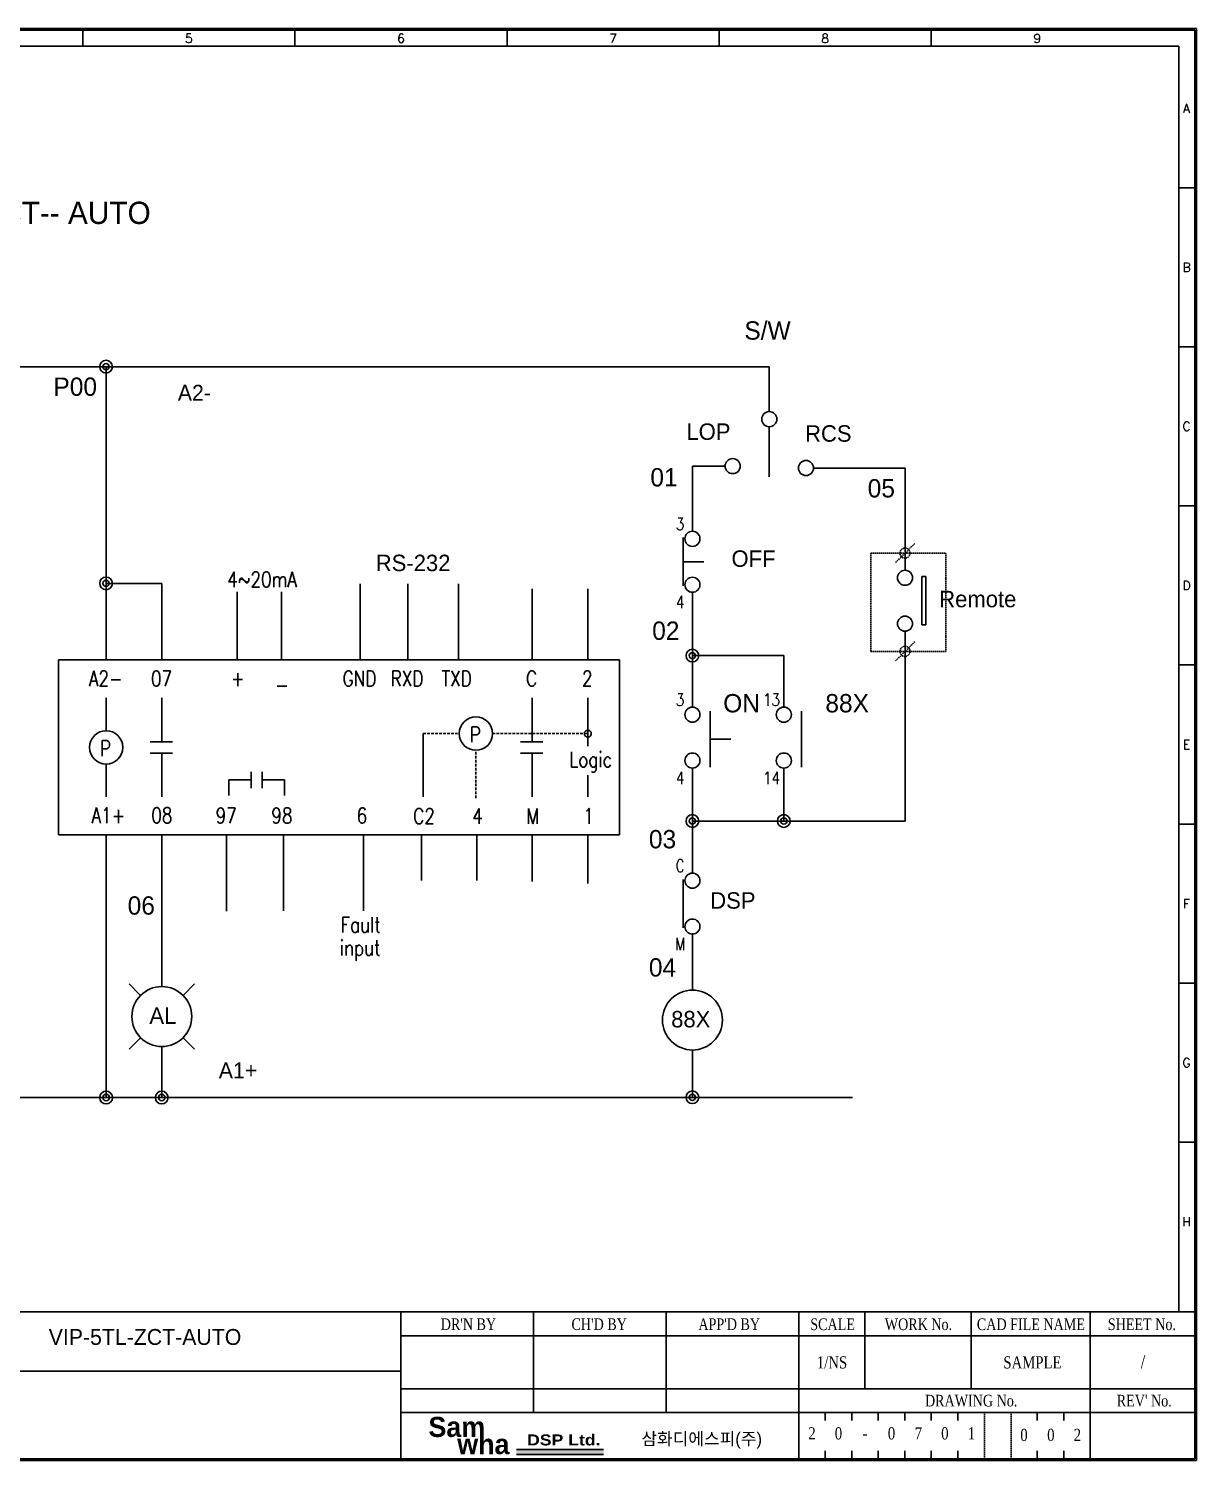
# Model space of a CAD drawing. Header units: millimetres. Extents: x 87 to 927, y 85 to 1088.
# Drawn here: x 680.3 to 900.5, y 84.8 to 354.8 of the extents above; entities that cross this region are included whole.
import ezdxf
from ezdxf.enums import TextEntityAlignment as Align

# ---------------------------------------------------------------- set-up
doc = ezdxf.new("R2010")
doc.units = ezdxf.units.MM
doc.linetypes.add('DASHED', pattern=[0.75, 0.5, -0.25])
doc.linetypes.add('HIDDEN', pattern=[0.375, 0.25, -0.125])
for name, color, linetype in [('20', 2, 'Continuous'), ('30', 3, 'Continuous'), ('4', 133, 'Continuous'), ('40', 4, 'Continuous'), ('70', 7, 'Continuous'), ('ASHADE', 7, 'Continuous')]:
    doc.layers.add(name, color=color, linetype=linetype)
doc.styles.add('ghs', font='NGULIM.TTF')
doc.styles.add('SD', font='ROMAND.shx', dxfattribs={"width": 0.8})
doc.styles.add('SIMPLEX', font='SIMPLEX')
doc.styles.add('SS', font='batang.ttc', dxfattribs={"width": 0.8})
doc.styles.get("Standard").update_dxf_attribs({"font": 'BareunDotumPro1.ttf'})

# ---------------------------------------------------------------- blocks, each defined once
blk = doc.blocks.new('makedsp')
at = {"layer": 'ASHADE'}
blk.add_hatch(color=5, dxfattribs=at).paths.add_polyline_path([(624.13, 175.72), (624.13, 176.66), (640.57, 176.66), (640.57, 175.72)])
at = {"layer": 'ASHADE', "color": 5}
for p, q in [((624.13, 176.66), (640.57, 176.66)), ((640.57, 175.72), (624.13, 175.72))]:
    blk.add_line(p, q, dxfattribs=at)
at = {"layer": 'ASHADE', "color": 20, "insert": (607.55, 182.79), "char_height": 3.7908, "width": 13.6224, "attachment_point": 1}
blk.add_mtext('{\\fPump Demi Bold LET|b0|i0|c0|p2;Sam}', dxfattribs=at)
at = {"layer": 'ASHADE', "color": 5, "insert": (612.98, 179.54), "char_height": 3.7908, "width": 13.6224, "attachment_point": 1}
blk.add_mtext('{\\fPump Demi Bold LET|b0|i0|c0|p2;wha}', dxfattribs=at)
at = {"layer": 'ASHADE', "insert": (626.15, 179.48), "char_height": 2.0792, "width": 16.1395, "attachment_point": 1}
blk.add_mtext('{\\fArial Black|b0|i0|c0|p34;DSP Ltd.}', dxfattribs=at)

msp = doc.modelspace()

# ---------------------------------------------------------------- linework, layer by layer
for p, q in [((819.956, 279.737), (819.956, 270.26)), ((845.558, 271.945), (845.558, 252.677)), ((848.726, 251.478), (849.466, 251.478)), ((849.466, 251.478), (849.466, 242.366)), ((845.558, 241.167), (845.558, 205.381)), ((849.466, 242.366), (848.726, 242.366)), ((685.9, 235.773), (791.707, 235.773)), ((685.9, 202.779), (685.9, 235.773)), ((791.707, 235.773), (791.707, 202.779)), ((694.9, 222.417), (694.9, 228.613)), ((705.4, 220.29), (705.4, 228.613)), ((775.234, 220.29), (775.234, 228.613)), ((785.734, 228.613), (785.734, 219.47)), ((707.39, 220.29), (703.19, 220.29)), ((777.224, 220.29), (773.024, 220.29)), ((694.9, 209.938), (694.9, 216.129)), ((707.39, 218.19), (703.19, 218.19)), ((705.4, 209.938), (705.4, 218.19)), ((777.224, 218.19), (773.024, 218.19)), ((775.234, 209.938), (775.234, 218.19)), ((722.241, 211.606), (722.241, 214.68)), ((724.341, 211.606), (724.341, 214.68)), ((775.234, 209.938), (775.234, 214.027)), ((785.734, 209.938), (785.734, 214.027)), ((718.041, 210.163), (718.041, 213.126)), ((722.241, 213.126), (718.041, 213.126)), ((728.541, 213.126), (724.341, 213.126)), ((728.541, 210.163), (728.541, 213.126)), ((791.707, 202.779), (685.9, 202.779)), ((701.404, 172.503), (699.239, 174.668)), ((709.396, 172.503), (711.561, 174.668)), ((701.404, 164.511), (699.239, 162.346)), ((709.396, 164.511), (711.561, 162.346))]:
    msp.add_line(p, q)
at = {"linetype": 'HIDDEN'}
for p, q in [((847.391, 257.729), (843.725, 254.063)), ((847.391, 239.2), (843.725, 235.534))]:
    msp.add_line(p, q, dxfattribs=at)
at = {"color": 1, "linetype": 'DASHED'}
for p, q in [((754.687, 221.861), (761.491, 221.861)), ((767.778, 221.861), (785.734, 221.861))]:
    msp.add_line(p, q, dxfattribs=at)
at = {"color": 1}
msp.add_line((754.687, 209.938), (754.687, 221.861), dxfattribs=at)
at = {"linetype": 'DASHED'}
msp.add_line((764.634, 209.675), (764.634, 218.717), dxfattribs=at)
at = {"color": 2, "linetype": 'HIDDEN'}
msp.add_lwpolyline([(839.077, 255.896), (853.229, 255.896), (853.229, 237.367), (839.077, 237.367)], close=True, dxfattribs=at)
at = {"linetype": 'HIDDEN'}
for centre in [(845.558, 255.896), (845.558, 237.367)]:
    msp.add_circle(centre, 0.95, dxfattribs=at)
at = {"color": 1}
msp.add_circle((764.634, 221.861), 3.144, dxfattribs=at)
for centre, radius in [((694.9, 219.273), 3.144), ((785.734, 221.861), 0.651)]:
    msp.add_circle(centre, radius)
at = {"layer": '20', "color": 7}
for p, q in [((523.797, 351.51), (897.197, 351.51)), ((897.197, 351.51), (897.197, 112.81))]:
    msp.add_line(p, q, dxfattribs=at)
at = {"layer": '30', "color": 7}
for p, q in [((690.497, 351.51), (690.497, 354.81)), ((730.497, 351.51), (730.497, 354.81)), ((770.497, 351.51), (770.497, 354.81)), ((810.497, 351.51), (810.497, 354.81)), ((850.497, 351.51), (850.497, 354.81)), ((900.497, 324.81), (897.197, 324.81)), ((900.497, 294.81), (897.197, 294.81)), ((900.497, 264.81), (897.197, 264.81)), ((900.497, 234.81), (897.197, 234.81)), ((900.497, 204.81), (897.197, 204.81)), ((900.497, 174.81), (897.197, 174.81)), ((900.497, 144.81), (897.197, 144.81))]:
    msp.add_line(p, q, dxfattribs=at)
at = {"layer": '4', "color": 0}
for p, q in [((805.456, 272.308), (811.634, 272.308)), ((828.297, 271.945), (845.558, 271.945)), ((694.878, 250.185), (705.378, 250.185)), ((805.456, 236.582), (822.696, 236.582)), ((805.456, 205.381), (845.558, 205.381)), ((674.2, 153.235), (835.675, 153.235))]:
    msp.add_line(p, q, dxfattribs=at)
for centre in [(694.878, 291.058), (694.878, 250.185), (805.456, 236.582), (805.456, 205.381), (822.696, 205.381), (694.9, 153.235), (705.387, 153.235), (805.456, 153.29)]:
    msp.add_circle(centre, 1.2, dxfattribs=at)
at = {"layer": '40', "color": 7}
for p, q in [((750.497, 84.81), (750.497, 112.81)), ((775.497, 93.81), (775.497, 112.81)), ((800.497, 93.81), (800.497, 112.81)), ((825.497, 84.81), (825.497, 112.81)), ((837.997, 98.31), (837.997, 112.81)), ((857.997, 98.31), (857.997, 112.81)), ((880.497, 98.31), (880.497, 112.81)), ((900.497, 108.31), (750.497, 108.31)), ((750.497, 101.61), (660.497, 101.61)), ((900.297, 98.31), (750.497, 98.31)), ((880.497, 84.81), (880.497, 98.31)), ((900.297, 93.81), (750.497, 93.81)), ((830.497, 92.31), (830.497, 93.81)), ((835.497, 92.31), (835.497, 93.81)), ((840.497, 92.31), (840.497, 93.81)), ((845.497, 92.31), (845.497, 93.81)), ((850.497, 92.31), (850.497, 93.81)), ((855.512, 92.31), (855.512, 93.81)), ((870.497, 92.31), (870.497, 93.81)), ((875.497, 92.31), (875.497, 93.81)), ((830.497, 85.11), (830.497, 86.61)), ((835.497, 85.11), (835.497, 86.61)), ((840.497, 85.11), (840.497, 86.61)), ((845.497, 85.11), (845.497, 86.61)), ((850.497, 85.11), (850.497, 86.61)), ((855.512, 85.11), (855.512, 86.61)), ((870.497, 85.11), (870.497, 86.61)), ((875.497, 85.11), (875.497, 86.61))]:
    msp.add_line(p, q, dxfattribs=at)
at = {"layer": '40', "color": 7, "linetype": 'HIDDEN'}
for p, q in [((860.565, 85.11), (860.565, 93.81)), ((865.565, 85.11), (865.565, 93.81))]:
    msp.add_line(p, q, dxfattribs=at)
at = {"layer": '70', "color": 7}
for p, q in [((520.497, 354.81), (900.497, 354.81)), ((520.797, 354.51), (900.197, 354.51)), ((900.197, 354.51), (900.197, 85.11)), ((900.497, 354.81), (900.497, 84.81)), ((520.497, 112.81), (900.497, 112.81)), ((900.497, 84.81), (520.497, 84.81)), ((900.197, 85.11), (520.797, 85.11))]:
    msp.add_line(p, q, dxfattribs=at)
at = {"layer": 'ASHADE', "ltscale": 2}
for p, q in [((658.188, 291.058), (819.956, 291.058)), ((694.878, 291.058), (694.878, 235.773)), ((819.956, 291.058), (819.956, 282.582)), ((805.456, 272.308), (805.456, 260.026)), ((803.692, 258.827), (803.692, 249.715)), ((803.692, 254.271), (807.615, 254.271)), ((848.726, 251.478), (848.726, 242.366)), ((849.466, 251.478), (849.466, 242.366)), ((705.378, 250.185), (705.378, 235.773)), ((719.624, 248.576), (719.624, 235.773)), ((727.957, 248.576), (727.957, 235.773)), ((742.788, 250.137), (742.788, 235.773)), ((751.768, 250.137), (751.768, 235.773)), ((761.34, 250.137), (761.34, 235.773)), ((775.234, 249.143), (775.234, 235.773)), ((785.734, 249.143), (785.734, 235.773)), ((805.456, 248.517), (805.456, 226.864)), ((822.696, 236.582), (822.696, 226.864)), ((808.81, 226.125), (808.81, 215.562)), ((826.05, 226.125), (826.05, 215.562)), ((808.81, 220.843), (812.732, 220.843)), ((805.456, 215.355), (805.456, 198.313)), ((805.456, 215), (805.456, 195.558)), ((822.696, 215.355), (822.696, 205.381)), ((822.696, 215), (822.696, 205.381)), ((694.9, 153.235), (694.9, 202.779)), ((705.4, 174.158), (705.4, 202.779)), ((717.609, 188.367), (717.609, 202.779)), ((728.322, 188.434), (728.322, 202.779)), ((743.418, 188.434), (743.418, 202.779)), ((754.373, 194.153), (754.373, 202.779)), ((764.809, 194.153), (764.809, 202.779)), ((775.246, 202.779), (775.246, 193.964)), ((785.746, 202.779), (785.746, 200.018)), ((785.746, 202.707), (785.746, 193.581)), ((803.692, 194.359), (803.692, 185.248)), ((805.456, 184.2), (805.456, 173.498)), ((705.387, 162.856), (705.387, 153.235)), ((805.456, 162.195), (805.456, 153.29))]:
    msp.add_line(p, q, dxfattribs=at)
for centre, radius in [((819.956, 281.159), 1.422), ((813.056, 272.308), 1.422), ((826.875, 271.945), 1.422), ((805.456, 258.603), 1.422), ((805.456, 249.939), 1.422), ((845.558, 251.254), 1.422), ((845.558, 242.59), 1.422), ((805.456, 225.442), 1.422), ((822.696, 225.442), 1.422), ((805.456, 216.778), 1.422), ((822.696, 216.778), 1.422), ((805.456, 194.136), 1.422), ((805.456, 185.471), 1.422), ((705.4, 168.507), 5.651), ((805.47, 167.847), 5.651)]:
    msp.add_circle(centre, radius, dxfattribs=at)
for centre, start, end in [((694.878, 291.058), 0, 180), ((694.878, 291.058), 180, 0), ((694.878, 250.185), 0, 180), ((694.878, 250.185), 180, 0), ((805.456, 236.582), 0, 180), ((805.456, 236.582), 180, 0), ((805.456, 205.381), 0, 180), ((805.456, 205.381), 180, 0), ((822.696, 205.381), 0, 180), ((822.696, 205.381), 180, 0), ((694.9, 153.235), 0, 180), ((694.9, 153.235), 180, 0), ((705.387, 153.235), 0, 180), ((705.387, 153.235), 180, 0), ((805.456, 153.29), 0, 180), ((805.456, 153.29), 180, 0)]:
    msp.add_arc(centre, 0.593, start, end, dxfattribs=at)

# ---------------------------------------------------------------- block references
at = {"linetype": 'HIDDEN'}
msp.add_blockref('makedsp', (148.125, -89.775), dxfattribs=at)

# ---------------------------------------------------------------- texts
at = {"color": 7, "linetype": 'Continuous', "style": 'SD', "width": 0.8}
for s, height, p in [('3', 2.322, (803.14, 261.406)), ('4', 2.322, (803.14, 246.683)), ('A2-', 2.903, (694.833, 232.234)), ('07', 2.903, (705.333, 232.234)), ('+', 2.903, (719.735, 232.252)), ('GND', 2.903, (742.689, 232.234)), ('RXD', 2.903, (751.668, 232.234)), ('TXD', 2.903, (761.028, 232.234)), ('C', 2.903, (775.135, 232.234)), ('2', 2.903, (785.635, 232.234)), ('-', 2.903, (728.068, 230.992)), ('3', 2.322, (803.14, 228.245)), ('13', 2.3224, (820.38, 228.245)), ('P', 2.903, (764.534, 221.674)), ('P', 2.903, (694.8, 219.086)), ('Logic', 2.903, (786.286, 216.567)), ('4', 2.322, (803.14, 213.522)), ('14', 2.3224, (820.38, 213.522)), ('A1+', 2.903, (695.347, 206.456)), ('08', 2.903, (705.403, 206.456)), ('97', 2.903, (717.542, 206.399)), ('98', 2.903, (728.042, 206.399)), ('6', 2.903, (743.138, 206.399)), ('C2', 2.903, (754.842, 206.314)), ('4', 2.903, (764.964, 206.314)), ('M', 2.903, (775.357, 206.314)), ('1', 2.903, (785.857, 206.314)), ('C', 2.322, (803.14, 196.939)), ('M', 2.322, (803.14, 182.215))]:
    msp.add_text(s, height=height, dxfattribs=at).set_placement(p, align=Align.MIDDLE)
at = {"color": 1, "linetype": 'Continuous', "style": 'SD', "width": 0.8}
for s, p in [('4~20mA', (724.311, 250.95)), ('Fault', (742.895, 185.819)), ('input', (742.808, 181.047))]:
    msp.add_text(s, height=2.903, dxfattribs=at).set_placement(p, align=Align.MIDDLE)
at = {"layer": '30', "color": 7, "style": 'SIMPLEX'}
for s, p in [('5', (710.497, 352.965)), ('6', (750.497, 352.965)), ('7', (790.497, 352.965)), ('8', (830.497, 352.965)), ('9', (870.497, 352.965)), ('A', (898.647, 339.81)), ('B', (898.647, 309.81)), ('C', (898.647, 279.81)), ('D', (898.647, 249.81)), ('E', (898.647, 219.81)), ('F', (898.647, 189.81)), ('G', (898.647, 159.81)), ('H', (898.647, 129.81))]:
    msp.add_text(s, height=1.7, dxfattribs=at).set_placement(p, align=Align.MIDDLE)
at = {"layer": '40', "color": 7, "style": 'SS', "width": 0.8}
for s, height, p in [("DR'N BY", 2.2, (763.221, 109.395)), ("CH'D BY", 2.2, (787.877, 109.395)), ("APP'D BY", 2.2, (812.401, 109.395)), ('SCALE', 2.2, (831.891, 109.38)), ('WORK No.', 2.2, (848.087, 109.38)), ('CAD FILE NAME', 2.2, (869.289, 109.38)), ('SHEET No.', 2.2, (890.227, 109.38)), ('1/NS', 2.3, (831.789, 102.139)), ('SAMPLE', 2.3, (869.581, 102.139)), ('/', 2.5, (890.424, 102.139)), ('DRAWING No.', 2.2, (858.024, 94.974)), ("REV' No.", 2.2, (890.669, 94.974)), ('2', 2.3, (828.005, 88.761)), ('0', 2.3, (833.005, 88.761)), ('-', 2.3, (838.005, 88.761)), ('0', 2.3, (843.005, 88.761)), ('7', 2.3, (848.073, 88.761)), ('0', 2.3, (853.073, 88.761)), ('1', 2.3, (858.073, 88.761)), ('0', 2.3, (867.99, 88.461)), ('0', 2.3, (873.058, 88.461)), ('2', 2.3, (878.058, 88.461))]:
    msp.add_text(s, height=height, dxfattribs=at).set_placement(p, align=Align.CENTER)
at = {"layer": 'ASHADE', "ltscale": 2, "style": 'ghs'}
for s, height, p in [('DSP-VIP-5TL-ZCT-- AUTO', 4.2, (635.591, 317.971)), ('S/W ', 3.4566, (815.257, 296.156)), ('A2-', 3, (708.411, 284.638)), ('LOP', 3.1067, (804.328, 277.255)), ('RCS', 3.1067, (826.704, 276.912)), ('RS-232', 3.1067, (745.741, 252.499)), ('OFF', 3.1067, (812.825, 253.312)), ('Remote', 3.1067, (852.008, 245.688)), ('ON', 3.4566, (811.266, 225.868)), ('88X', 3.4566, (830.53, 225.868)), ('DSP', 3.1067, (808.817, 188.845)), ('AL', 3.1067, (703.051, 167.121)), ('88X', 3.1067, (801.454, 166.461)), ('A1+', 3, (716.14, 156.856)), ('VIP-5TL-ZCT-AUTO', 3, (684.061, 106.582)), ('삼화디에스피(주)', 2.352, (795.835, 87.72))]:
    msp.add_text(s, height=height, dxfattribs=at).set_placement(p)
at = {"layer": 'ASHADE', "color": 3, "ltscale": 2, "style": 'ghs'}
for s, p in [('P00', (684.952, 285.562)), ('01', (797.528, 268.476)), ('05', (838.512, 266.401)), ('02', (797.876, 239.547)), ('03', (797.25, 200.228)), ('06', (698.951, 187.721)), ('04', (797.25, 176.049))]:
    msp.add_text(s, height=3.4566, dxfattribs=at).set_placement(p)

doc.saveas('drawing.dxf')
